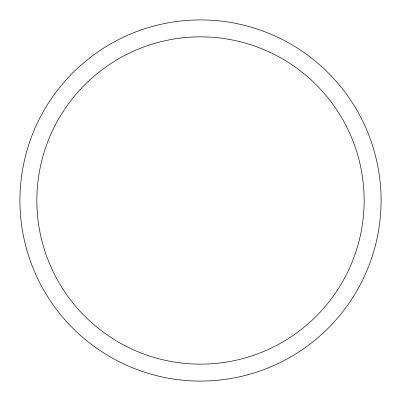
<?xml version="1.0" encoding="UTF-8"?>
<svg xmlns="http://www.w3.org/2000/svg" width="401" height="401" viewBox="0 0 401 401"><rect width="100%" height="100%" fill="white"/><g stroke="black" fill="none" stroke-linecap="round" stroke-linejoin="round"><path stroke-width="0.6" d="M96.034 347.792A180.575 180.575 0 0 0 380.293 217.327A180.575 180.575 0 0 0 125.177 36.381A180.575 180.575 0 0 0 96.034 347.792M118.676 342.223A163.648 163.648 0 0 0 364.148 200.5A163.648 163.648 0 0 0 118.676 58.777A163.648 163.648 0 0 0 118.676 342.223"/></g></svg>
